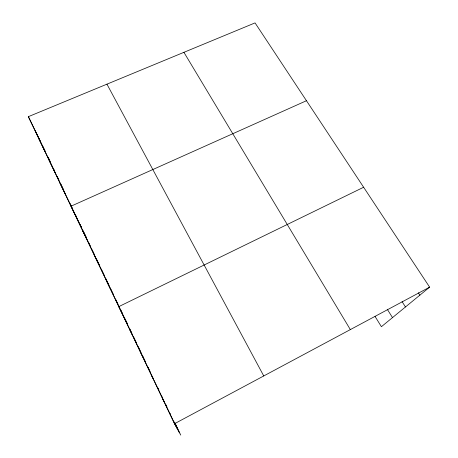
<?xml version="1.0" encoding="UTF-8"?>
<svg xmlns="http://www.w3.org/2000/svg" width="458" height="458" viewBox="0 0 458 458"><rect width="100%" height="100%" fill="white"/><g stroke="black" fill="none" stroke-linecap="round" stroke-linejoin="round"><path stroke-width="0.69" d="M174.956 422.923L180.755 435.1L174.509 423.724L28.367 116.664L255.049 22.9L429.633 287.149L381.405 326.703L375.045 316.426M174.509 423.724L429.633 287.149M363.629 187.248L118.782 306.631L122.429 313.965L87.438 240.456M306.465 100.72L70.984 206.209L80.27 225.176M418.326 292.782L419.871 295.152M402.067 301.627L405.473 306.963M387.262 309.259L392.506 317.6M183.921 52.321L350.341 329.594M106.943 84.163L263.751 375.949M162.779 399.073L164.582 402.513M151.346 375.062L153.653 379.55L122.733 314.594L125.211 319.547M140.211 351.664L142.993 357.154M129.362 328.861L132.585 335.296M125.498 320.125L127.227 323.6M106.296 280.399L110.435 288.758M94.176 254.94L98.773 264.266M80.568 225.783L81.764 228.227M82.366 229.447L84.455 233.723L83.843 232.429M84.77 234.364L86.024 236.918L84.764 234.364M82.411 230.219L87.123 239.815M49.08 160.191L55.252 172.838M59.878 182.874L65.689 194.77M28.367 116.664L40.43 141.476M42.583 145.902L45.044 150.963M48.033 157.105L49.819 160.781M38.581 138.127L45.09 151.489L35.192 130.696M174.773 422.929L179.341 432.524M48.084 157.334L50.208 161.8M53.552 168.813L54.158 170.09M57.176 176.433L58.985 180.229M60.496 183.395L63.507 189.732M70.108 203.592L72.209 208.001M75.541 214.991L76.767 217.579M80.15 224.683L81.381 227.265M88.44 242.087L90.581 246.587M92.115 249.805L94.566 254.951M96.701 259.44L99.758 265.852M101.281 269.058L104.338 275.476M105.861 278.676L108.912 285.082M110.435 288.282L113.487 294.683M115.926 299.807L116.532 301.083M116.836 301.725L118.055 304.284M120.494 309.402L122.624 313.879M125.063 318.997L127.192 323.474M129.648 328.626L131.795 333.143M133.335 336.367L136.404 342.819M138.242 346.672L140.978 352.425M142.501 355.62L145.547 362.015M147.974 367.11L150.087 371.553M157.93 388.029L158.829 389.918M162.132 396.846L162.733 398.105M165.727 404.403L166.93 406.922M169.992 413.356L170.605 414.645M173.983 421.738L177.67 429.478M45.388 152.119L87.134 239.809M153.957 380.192L175.792 426.066"/></g></svg>
